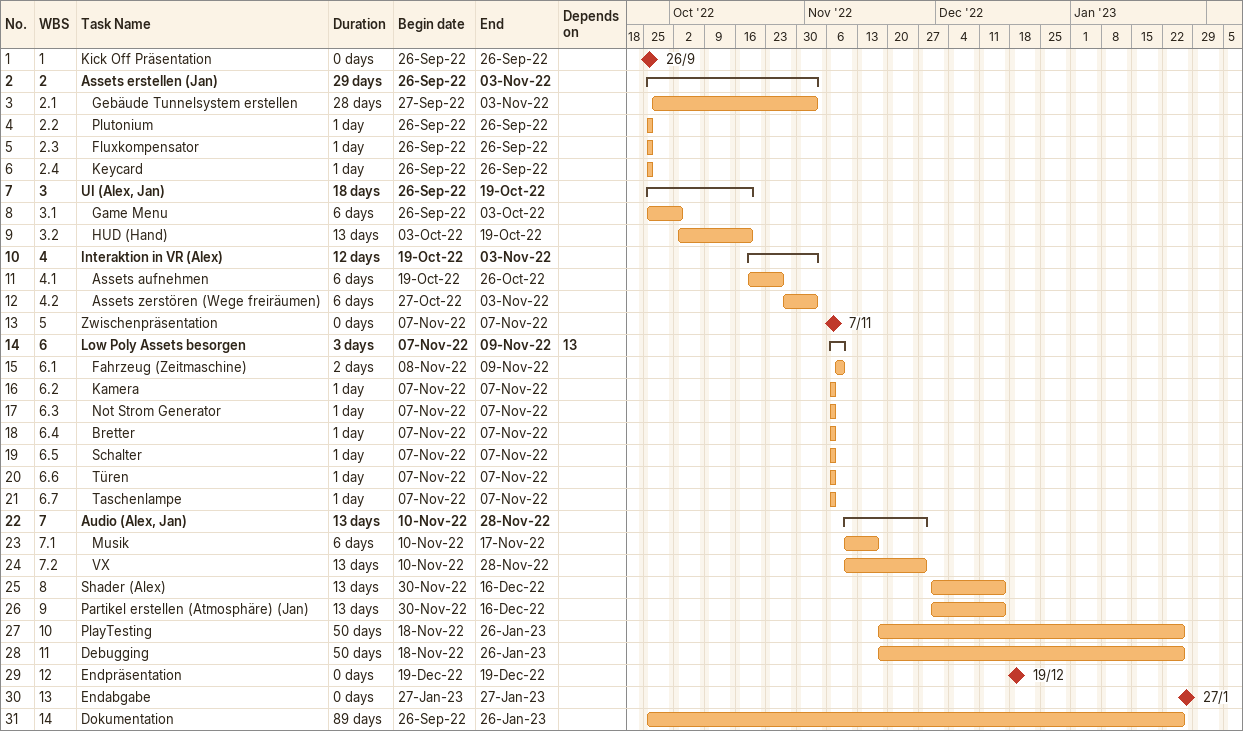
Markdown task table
| ID | WBS | Task | Duration | Start | Finish | Predecessors |
|---|---|---|---|---|---|---|
| 1 | 1 | Kick Off Präsentation | 0d | 2022-09-26 | 2022-09-26 |  |
| 2 | 2 | **Assets erstellen (Jan)** | 29d | 2022-09-26 | 2022-11-03 |  |
| 3 | 2.1 | Gebäude Tunnelsystem erstellen | 28d | 2022-09-27 | 2022-11-03 |  |
| 4 | 2.2 | Plutonium | 1d | 2022-09-26 | 2022-09-26 |  |
| 5 | 2.3 | Fluxkompensator | 1d | 2022-09-26 | 2022-09-26 |  |
| 6 | 2.4 | Keycard | 1d | 2022-09-26 | 2022-09-26 |  |
| 7 | 3 | **UI (Alex, Jan)** | 18d | 2022-09-26 | 2022-10-19 |  |
| 8 | 3.1 | Game Menu | 6d | 2022-09-26 | 2022-10-03 |  |
| 9 | 3.2 | HUD (Hand) | 13d | 2022-10-03 | 2022-10-19 |  |
| 10 | 4 | **Interaktion in VR (Alex)** | 12d | 2022-10-19 | 2022-11-03 |  |
| 11 | 4.1 | Assets aufnehmen | 6d | 2022-10-19 | 2022-10-26 |  |
| 12 | 4.2 | Assets zerstören (Wege freiräumen) | 6d | 2022-10-27 | 2022-11-03 |  |
| 13 | 5 | Zwischenpräsentation | 0d | 2022-11-07 | 2022-11-07 |  |
| 14 | 6 | **Low Poly Assets besorgen** | 3d | 2022-11-07 | 2022-11-09 | 13 |
| 15 | 6.1 | Fahrzeug (Zeitmaschine) | 2d | 2022-11-08 | 2022-11-09 |  |
| 16 | 6.2 | Kamera | 1d | 2022-11-07 | 2022-11-07 |  |
| 17 | 6.3 | Not Strom Generator | 1d | 2022-11-07 | 2022-11-07 |  |
| 18 | 6.4 | Bretter | 1d | 2022-11-07 | 2022-11-07 |  |
| 19 | 6.5 | Schalter | 1d | 2022-11-07 | 2022-11-07 |  |
| 20 | 6.6 | Türen | 1d | 2022-11-07 | 2022-11-07 |  |
| 21 | 6.7 | Taschenlampe | 1d | 2022-11-07 | 2022-11-07 |  |
| 22 | 7 | **Audio (Alex, Jan)** | 13d | 2022-11-10 | 2022-11-28 |  |
| 23 | 7.1 | Musik | 6d | 2022-11-10 | 2022-11-17 |  |
| 24 | 7.2 | VX | 13d | 2022-11-10 | 2022-11-28 |  |
| 25 | 8 | Shader (Alex) | 13d | 2022-11-30 | 2022-12-16 |  |
| 26 | 9 | Partikel erstellen (Atmosphäre) (Jan) | 13d | 2022-11-30 | 2022-12-16 |  |
| 27 | 10 | PlayTesting | 50d | 2022-11-18 | 2023-01-26 |  |
| 28 | 11 | Debugging | 50d | 2022-11-18 | 2023-01-26 |  |
| 29 | 12 | Endpräsentation | 0d | 2022-12-19 | 2022-12-19 |  |
| 30 | 13 | Endabgabe | 0d | 2023-01-27 | 2023-01-27 |  |
| 31 | 14 | Dokumentation | 89d | 2022-09-26 | 2023-01-26 |  |
